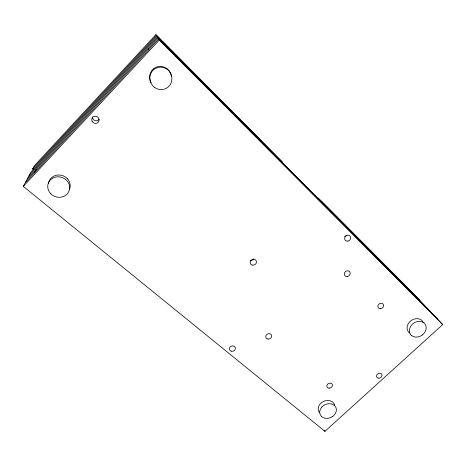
<?xml version="1.0" encoding="UTF-8"?>
<svg xmlns="http://www.w3.org/2000/svg" width="466" height="466" viewBox="0 0 466 466"><rect width="100%" height="100%" fill="white"/><g stroke="black" fill="none" stroke-linecap="round" stroke-linejoin="round"><path stroke-width="0.7" d="M34.461 172.77L36.22 169.339M331.39 212.228L318.389 198.073L415.002 295.217L442.7 324.598L324.948 431.341L23.3 186.377L30.878 172.193L156.92 36.325L287.464 167.807M33.721 169.886L32.603 168.96L34.268 165.844L155.865 34.659L282.105 161.859L155.865 34.659M32.603 168.96L156.384 35.474M29.084 175.542L157.479 37.198L327.977 208.512M27.232 179.014L158.056 38.113L331.722 212.566L331.076 211.913M25.304 182.625L158.661 39.062L437.72 319.315M23.3 186.377L159.29 40.053L156.92 36.325M321.843 407.034L323.124 405.863A8.621 7.002 -25.2 0 1 333.714 404.942L334.838 405.88A8.621 7.002 -25.2 0 1 334.192 415.078L332.922 416.237M153.331 68.91L151.8 70.547A11.207 10.846 61.7 0 0 151.077 82.808M153.594 69.708L152.044 71.362A11.312 10.957 61.6 0 0 152.615 85.604L154.252 87.194M422.33 334.978L423.676 333.761A8.924 7.322 -35.4 0 0 424.87 323.823L423.804 322.757M411.787 335.747L410.703 334.704A8.924 7.322 -35.4 0 1 411.862 324.738L413.179 323.503A8.924 7.322 -35.4 0 1 423.81 322.775M409.492 332.963L408.42 331.92A8.848 7.281 -35.4 0 1 409.527 322.023L410.861 320.794A8.848 7.281 -35.4 0 1 421.398 320.066L422.47 321.121A8.848 7.281 -35.4 0 1 423.221 322.367M167.207 68.834L168.838 70.448M167.603 69.626L169.251 71.251A11.312 10.957 61.6 0 1 169.653 85.441L168.139 87.055A11.312 10.957 61.6 0 1 154.258 87.189M50.841 193.856L52.571 195.277A11.068 10.159 18.8 0 0 66.341 194.782L67.774 193.274A11.068 10.159 18.8 0 0 66.621 180.342L64.902 178.892A11.068 10.159 18.8 0 0 51.015 179.328L49.565 180.872A11.068 10.159 18.8 0 0 50.876 193.85M321.278 416.26L322.42 417.198A8.621 7.002 -25.2 0 0 332.934 416.22M67.215 178.495L65.514 177.063A10.963 10.066 19.1 0 0 51.749 177.505L50.328 179.02A10.963 10.066 19.1 0 0 48.522 183.604M321.476 201.44L419.278 299.749M159.29 40.053L442.7 324.598M324.4 430.112L324.948 431.341M148.345 48.575L148.753 49.734M334.681 405.653A8.551 6.967 -25.2 0 0 333.202 402.607L332.077 401.651A8.551 6.967 -25.2 0 0 321.592 402.589L320.311 403.737A8.551 6.967 -25.2 0 0 319.327 412.363M153.32 68.933A11.207 10.846 61.7 0 1 167.183 68.852M168.797 70.448A11.207 10.846 61.7 0 1 171.371 76.407M67.209 178.501A10.963 10.066 19.1 0 1 69.382 189.604M253.714 258.95A3.14 2.866 -24.8 0 1 250.527 260.366M99.176 119.214A3.676 3.478 34.4 0 1 92.414 117.042M346.279 235.447A3.128 2.784 -39 0 1 344.555 236.711M153.594 69.749A11.312 10.957 61.6 0 1 167.603 69.661M321.307 416.255A8.621 7.002 -25.2 0 1 321.872 407.034M422.342 334.961A8.924 7.322 -35.4 0 1 411.804 335.73M378.928 378.194A2.878 2.342 -30.3 0 0 381.823 374.355A2.878 2.342 -30.3 0 0 377.099 374.565A2.878 2.342 -30.3 0 0 378.928 378.194M380.664 308.655A3.017 2.551 -34.8 0 0 383.285 304.327A3.017 2.551 -34.8 0 0 378.31 304.915A3.017 2.551 -34.8 0 0 380.664 308.655M347.228 276.472A3.105 2.709 -35 0 0 349.861 271.946A3.105 2.709 -35 0 0 344.694 272.517A3.105 2.709 -35 0 0 347.228 276.472M347.933 241.097A3.18 2.819 -38.8 0 0 350.152 236.215A3.18 2.819 -38.8 0 0 344.898 237.27A3.18 2.819 -38.8 0 0 347.933 241.097M92.047 121.172A3.751 3.547 33.6 0 0 98.408 122.063A3.751 3.547 33.6 0 0 95.734 116.255A3.751 3.547 33.6 0 0 92.047 121.172M231.375 351.189A3.058 2.645 -18.3 0 0 235.336 347.863A3.058 2.645 -18.3 0 0 230.402 346.704A3.058 2.645 -18.3 0 0 231.375 351.189M267.933 339.05A3.041 2.639 -22.8 0 0 271.579 335.421A3.041 2.639 -22.8 0 0 266.587 334.681A3.041 2.639 -22.8 0 0 267.933 339.05M329.095 388.143A2.895 2.388 -26.3 0 0 332.299 384.497A2.895 2.388 -26.3 0 0 327.54 384.299A2.895 2.388 -26.3 0 0 329.095 388.143M252.846 265.137A3.192 2.907 -24.8 0 0 256.265 260.925A3.192 2.907 -24.8 0 0 250.883 260.494A3.192 2.907 -24.8 0 0 252.846 265.137"/></g></svg>
